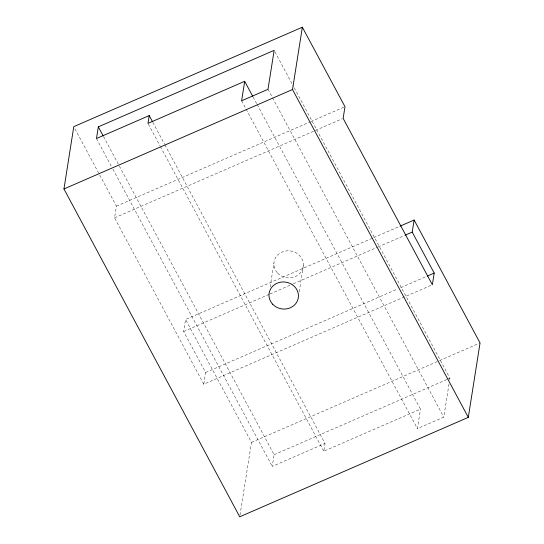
<?xml version="1.0" encoding="UTF-8"?>
<svg xmlns="http://www.w3.org/2000/svg" width="544" height="544" viewBox="0 0 544 544"><rect width="100%" height="100%" fill="white"/><g stroke="black" fill="none" stroke-linecap="round" stroke-linejoin="round"><path stroke-width="0.41" stroke-dasharray="2.72 2.04" d="M430.8 285.437L203.782 384.207L114.573 217.831L116.416 206.142L99.681 174.937M203.782 384.207L205.625 372.518L183.654 331.541L185.558 319.464L372.926 237.952M270.164 286.953L273.911 263.174M239.999 515.127L251.478 442.401L185.558 319.464M299.207 291.768L303.348 265.526M164.873 144.779L325.006 443.428L272.258 466.378L274.101 454.689L118.633 164.744M257.135 104.509L420.478 409.142L323.775 451.214L325.006 443.428M449.011 383.996L443.775 417.146L417.404 428.618L420.478 409.142M449.664 379.855L449.922 378.196L292.862 85.279M116.416 206.142L309.998 121.924M310.774 121.584L344.984 106.699M114.573 217.831L342.366 118.721M373.701 237.612L400.132 226.114M183.654 331.541L269.171 294.331M269.946 293.998L292.495 284.186M293.27 283.846L377.237 247.316M378.012 246.983L404.444 235.477M205.625 372.518L397.657 288.973M400.765 287.62L426.421 276.461M251.478 442.401L438.838 360.89M439.62 360.55L480.046 342.958M274.101 454.689L446.814 379.549M447.59 379.209L449.922 378.196M274.938 51.843L292.468 84.538M267.995 89.311L443.775 417.146M253.123 97.029L256.734 103.761M241.618 100.783L417.404 428.618M152.83 122.325L164.472 144.031M148.39 124.127L160.031 145.833M160.432 146.588L323.775 451.214M103.496 136.51L118.238 164.002M96.472 138.536L111.323 166.233M112.928 169.225L272.258 466.378M74.984 128.874L99.287 174.196M277.596 273.074A14.77 13.532 9 0 0 302.614 268.988A14.77 13.532 9 0 0 285.675 250.988A14.77 13.532 9 0 0 277.596 273.074"/><path stroke-width="0.82" d="M414.127 220.021L480.046 342.958L468.302 417.357L239.741 516.8L63.954 188.965L73.787 126.643L302.355 27.2L344.984 106.699L343.142 118.388L432.351 284.764L434.194 273.074L412.223 232.098L414.127 220.021L400.132 226.114M149.219 115.593L147.988 123.379L244.691 81.308L241.618 100.783L267.995 89.311L274.142 50.361L98.321 126.854L96.472 138.536L149.219 115.593L152.429 121.577M468.302 417.357L292.522 89.522L302.355 27.2M63.954 188.965L292.522 89.522M405.226 235.144L412.223 232.098M427.196 276.121L434.194 273.074M244.691 81.308L252.722 96.281M98.321 126.854L103.102 135.769M272.68 304.232A14.77 13.532 9 0 0 297.697 300.145A14.77 13.532 9 0 0 280.758 282.152A14.77 13.532 9 0 0 272.68 304.232"/></g></svg>
